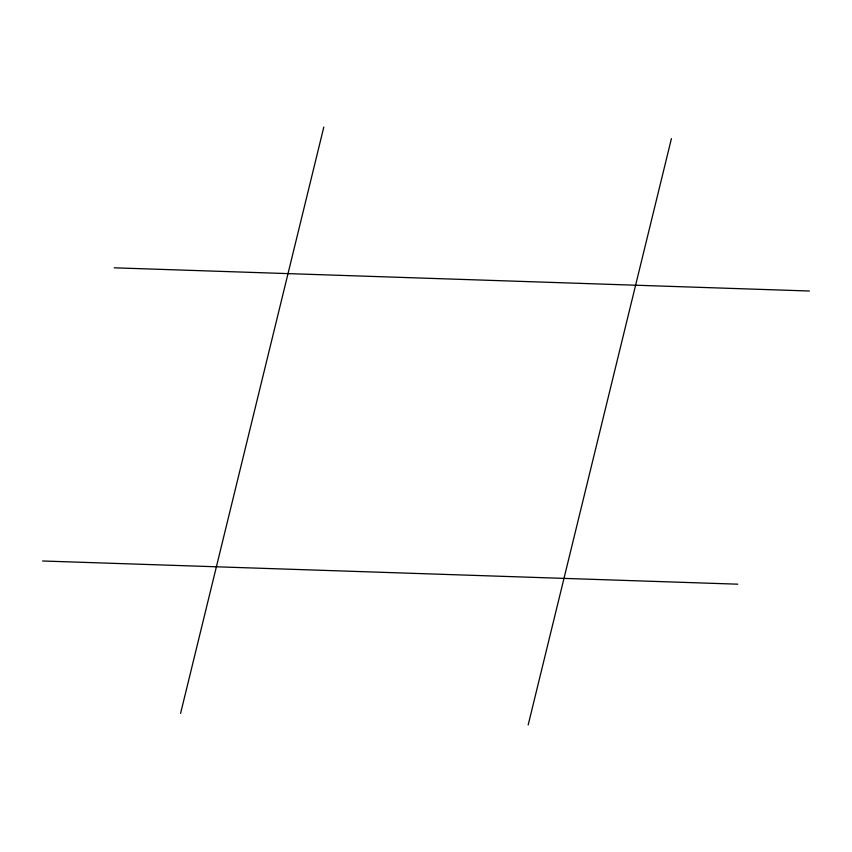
<?xml version="1.0" encoding="UTF-8"?>
<svg xmlns="http://www.w3.org/2000/svg" width="852" height="852" viewBox="0 0 852 852"><rect width="100%" height="100%" fill="white"/><g stroke="black" fill="none" stroke-linecap="round" stroke-linejoin="round"><path stroke-width="1.28" d="M180.581 713.369L323.824 127.033M528.176 724.967L671.419 138.631M114.221 267.816L809.4 291.011M42.6 560.989L737.779 584.184"/></g></svg>
